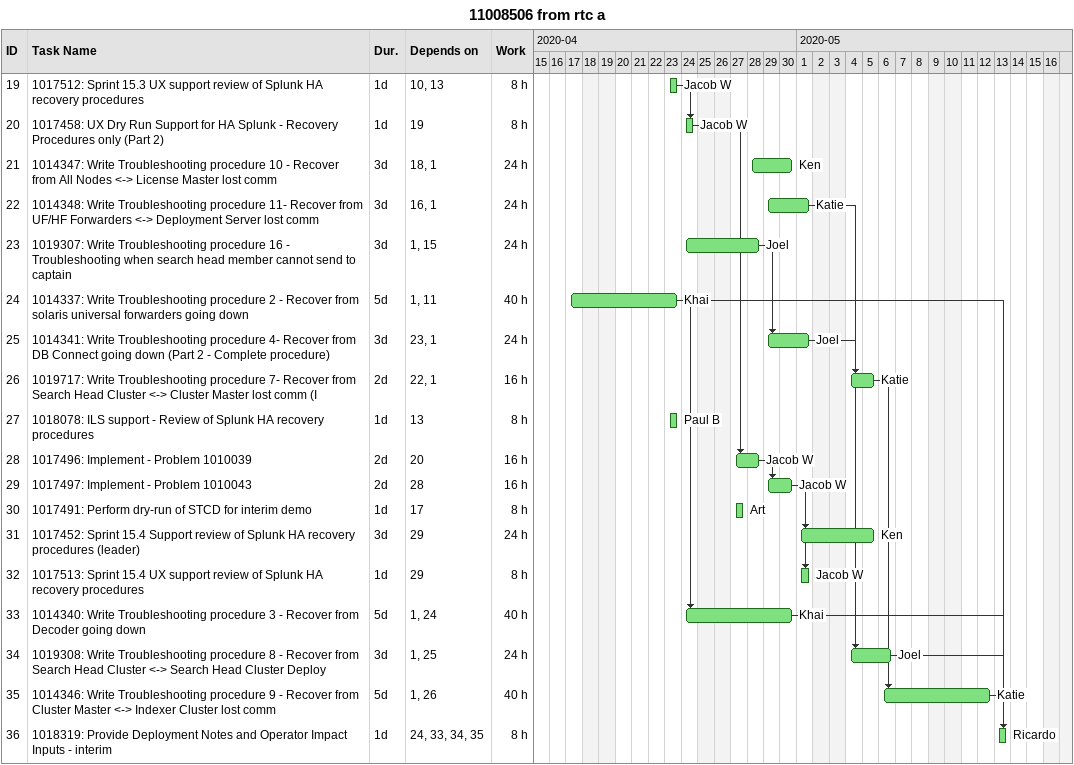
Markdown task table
11008506 from rtc a

| ID | Task | Duration | Start | Finish | Predecessors | Resources | Work (h) |
|---|---|---|---|---|---|---|---|
| 19 | 1017512: Sprint 15.3 UX support review of Splunk HA recovery procedures | 1d | 2020-04-23 | 2020-04-23 | 10, 13 | Jacob W | 8 |
| 20 | 1017458: UX Dry Run Support for HA Splunk - Recovery Procedures only (Part 2) | 1d | 2020-04-24 | 2020-04-24 | 19 | Jacob W | 8 |
| 21 | 1014347: Write Troubleshooting procedure 10 - Recover from All Nodes <-> License Master lost comm | 3d | 2020-04-28 | 2020-04-30 | 18, 1 | Ken | 24 |
| 22 | 1014348: Write Troubleshooting procedure 11- Recover from UF/HF Forwarders <-> Deployment Server lost comm | 3d | 2020-04-29 | 2020-05-01 | 16, 1 | Katie | 24 |
| 23 | 1019307: Write Troubleshooting procedure 16 - Troubleshooting when search head member cannot send to captain | 3d | 2020-04-24 | 2020-04-28 | 1, 15 | Joel | 24 |
| 24 | 1014337: Write Troubleshooting procedure 2 - Recover from solaris universal forwarders going down | 5d | 2020-04-17 | 2020-04-23 | 1, 11 | Khai | 40 |
| 25 | 1014341: Write Troubleshooting procedure 4- Recover from DB Connect going down (Part 2 - Complete procedure) | 3d | 2020-04-29 | 2020-05-01 | 23, 1 | Joel | 24 |
| 26 | 1019717: Write Troubleshooting procedure 7- Recover from Search Head Cluster <-> Cluster Master lost comm (I | 2d | 2020-05-04 | 2020-05-05 | 22, 1 | Katie | 16 |
| 27 | 1018078: ILS support - Review of Splunk HA recovery procedures | 1d | 2020-04-23 | 2020-04-23 | 13 | Paul B | 8 |
| 28 | 1017496: Implement - Problem 1010039 | 2d | 2020-04-27 | 2020-04-28 | 20 | Jacob W | 16 |
| 29 | 1017497: Implement - Problem 1010043 | 2d | 2020-04-29 | 2020-04-30 | 28 | Jacob W | 16 |
| 30 | 1017491: Perform dry-run of STCD for interim demo | 1d | 2020-04-27 | 2020-04-27 | 17 | Art | 8 |
| 31 | 1017452: Sprint 15.4 Support review of Splunk HA recovery procedures (leader) | 3d | 2020-05-01 | 2020-05-05 | 29 | Ken | 24 |
| 32 | 1017513: Sprint 15.4 UX support review of Splunk HA recovery procedures | 1d | 2020-05-01 | 2020-05-01 | 29 | Jacob W | 8 |
| 33 | 1014340: Write Troubleshooting procedure 3 - Recover from Decoder going down | 5d | 2020-04-24 | 2020-04-30 | 1, 24 | Khai | 40 |
| 34 | 1019308: Write Troubleshooting procedure 8 - Recover from Search Head Cluster <-> Search Head Cluster Deploy | 3d | 2020-05-04 | 2020-05-06 | 1, 25 | Joel | 24 |
| 35 | 1014346: Write Troubleshooting procedure 9 - Recover from Cluster Master <-> Indexer Cluster lost comm | 5d | 2020-05-06 | 2020-05-12 | 1, 26 | Katie | 40 |
| 36 | 1018319: Provide Deployment Notes and Operator Impact Inputs - interim | 1d | 2020-05-13 | 2020-05-13 | 24, 33, 34, 35 | Ricardo | 8 |
